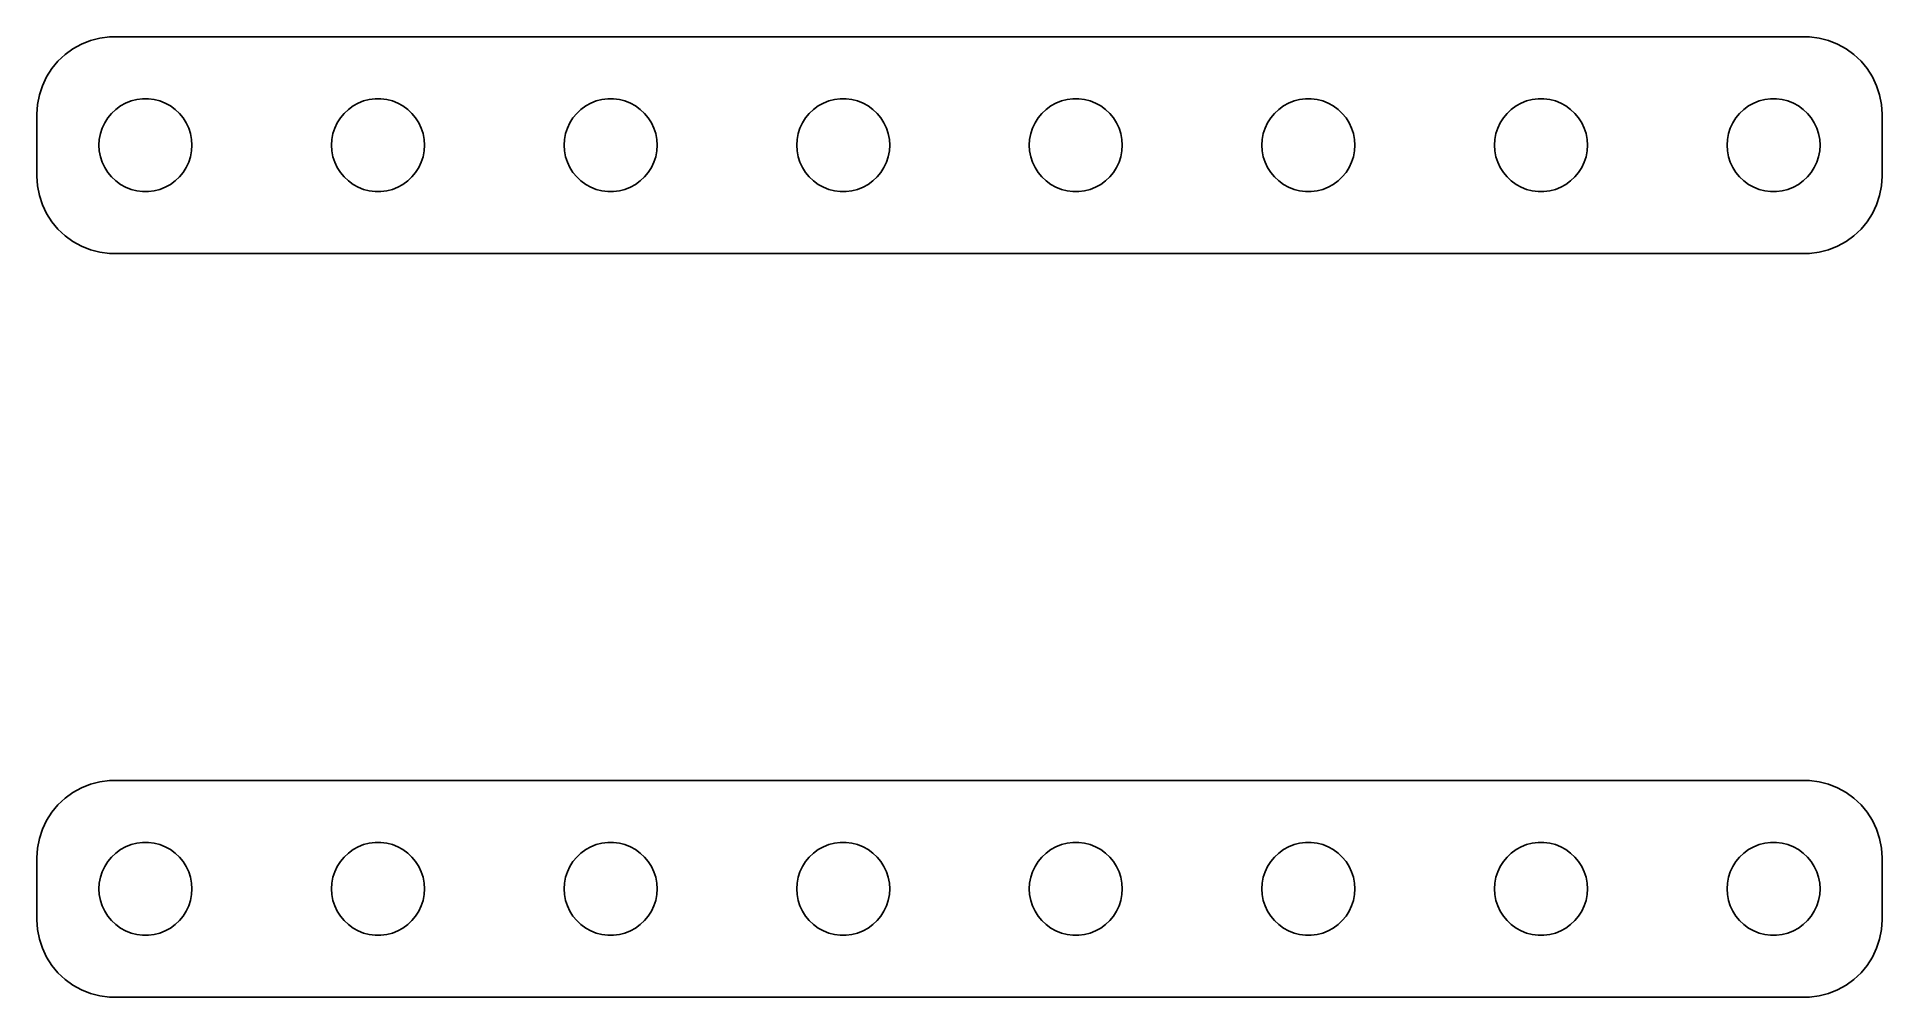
# Model space of a CAD drawing. Header units: metres. Extents: x -29.8 to 29.8, y 20.5 to 51.5.
import ezdxf

# ---------------------------------------------------------------- set-up
doc = ezdxf.new("R2010")
doc.units = ezdxf.units.M

msp = doc.modelspace()

# ---------------------------------------------------------------- linework, layer by layer
for p, q in [((-28.3144, 51.2621), (-28.5896, 51.1108)), ((-28.0225, 51.3776), (-28.3144, 51.2621)), ((-27.7184, 51.4557), (-28.0225, 51.3776)), ((-27.407, 51.4951), (-27.7184, 51.4557)), ((27.407, 51.4951), (-27.407, 51.4951)), ((27.7184, 51.4557), (27.407, 51.4951)), ((28.0225, 51.3776), (27.7184, 51.4557)), ((28.3144, 51.2621), (28.0225, 51.3776)), ((28.5896, 51.1108), (28.3144, 51.2621)), ((-29.0724, 50.7114), (-29.2725, 50.4695)), ((-28.8436, 50.9263), (-29.0724, 50.7114)), ((-28.5896, 51.1108), (-28.8436, 50.9263)), ((28.8436, 50.9263), (28.5896, 51.1108)), ((29.0724, 50.7114), (28.8436, 50.9263)), ((29.2725, 50.4695), (29.0724, 50.7114)), ((-29.4408, 50.2044), (-29.5744, 49.9203)), ((-29.2725, 50.4695), (-29.4408, 50.2044)), ((29.4408, 50.2044), (29.2725, 50.4695)), ((29.5744, 49.9203), (29.4408, 50.2044)), ((-29.6714, 49.6217), (-29.7303, 49.3133)), ((-29.5744, 49.9203), (-29.6714, 49.6217)), ((-26.8887, 49.3572), (-26.7135, 49.4266)), ((-26.7135, 49.4266), (-26.5311, 49.4734)), ((-26.5311, 49.4734), (-26.3442, 49.497)), ((-26.3442, 49.497), (-26.1558, 49.497)), ((-26.1558, 49.497), (-25.9689, 49.4734)), ((-25.9689, 49.4734), (-25.7865, 49.4266)), ((-25.7865, 49.4266), (-25.6113, 49.3572)), ((-19.3887, 49.3572), (-19.2135, 49.4266)), ((-19.2135, 49.4266), (-19.0311, 49.4734)), ((-19.0311, 49.4734), (-18.8442, 49.497)), ((-18.8442, 49.497), (-18.6558, 49.497)), ((-18.6558, 49.497), (-18.4689, 49.4734)), ((-18.4689, 49.4734), (-18.2865, 49.4266)), ((-18.2865, 49.4266), (-18.1113, 49.3572)), ((-11.8887, 49.3572), (-11.7135, 49.4266)), ((-11.7135, 49.4266), (-11.5311, 49.4734)), ((-11.5311, 49.4734), (-11.3442, 49.497)), ((-11.3442, 49.497), (-11.1558, 49.497)), ((-11.1558, 49.497), (-10.9689, 49.4734)), ((-10.9689, 49.4734), (-10.7865, 49.4266)), ((-10.7865, 49.4266), (-10.6113, 49.3572)), ((-4.38866, 49.3572), (-4.21352, 49.4266)), ((-4.21352, 49.4266), (-4.03107, 49.4734)), ((-4.03107, 49.4734), (-3.84418, 49.497)), ((-3.84418, 49.497), (-3.65581, 49.497)), ((-3.65581, 49.497), (-3.46892, 49.4734)), ((-3.46892, 49.4734), (-3.28647, 49.4266)), ((-3.28647, 49.4266), (-3.11133, 49.3572)), ((3.11133, 49.3572), (3.28647, 49.4266)), ((3.28647, 49.4266), (3.46892, 49.4734)), ((3.46892, 49.4734), (3.65581, 49.497)), ((3.65581, 49.497), (3.84418, 49.497)), ((3.84418, 49.497), (4.03107, 49.4734)), ((4.03107, 49.4734), (4.21352, 49.4266)), ((4.21352, 49.4266), (4.38866, 49.3572)), ((10.6113, 49.3572), (10.7865, 49.4266)), ((10.7865, 49.4266), (10.9689, 49.4734)), ((10.9689, 49.4734), (11.1558, 49.497)), ((11.1558, 49.497), (11.3442, 49.497)), ((11.3442, 49.497), (11.5311, 49.4734)), ((11.5311, 49.4734), (11.7135, 49.4266)), ((11.7135, 49.4266), (11.8887, 49.3572)), ((18.1113, 49.3572), (18.2865, 49.4266)), ((18.2865, 49.4266), (18.4689, 49.4734)), ((18.4689, 49.4734), (18.6558, 49.497)), ((18.6558, 49.497), (18.8442, 49.497)), ((18.8442, 49.497), (19.0311, 49.4734)), ((19.0311, 49.4734), (19.2135, 49.4266)), ((19.2135, 49.4266), (19.3887, 49.3572)), ((25.6113, 49.3572), (25.7865, 49.4266)), ((25.7865, 49.4266), (25.9689, 49.4734)), ((25.9689, 49.4734), (26.1558, 49.497)), ((26.1558, 49.497), (26.3442, 49.497)), ((26.3442, 49.497), (26.5311, 49.4734)), ((26.5311, 49.4734), (26.7135, 49.4266)), ((26.7135, 49.4266), (26.8887, 49.3572)), ((29.6714, 49.6217), (29.5744, 49.9203)), ((29.7303, 49.3133), (29.6714, 49.6217)), ((-29.7303, 49.3133), (-29.75, 49)), ((-29.75, 49), (-29.75, 47)), ((-27.5645, 48.7226), (-27.4635, 48.8817)), ((-27.4635, 48.8817), (-27.3434, 49.0268)), ((-27.3434, 49.0268), (-27.2061, 49.1558)), ((-27.2061, 49.1558), (-27.0537, 49.2665)), ((-27.0537, 49.2665), (-26.8887, 49.3572)), ((-25.6113, 49.3572), (-25.4463, 49.2665)), ((-25.4463, 49.2665), (-25.2939, 49.1558)), ((-25.2939, 49.1558), (-25.1565, 49.0268)), ((-25.1565, 49.0268), (-25.0365, 48.8817)), ((-25.0365, 48.8817), (-24.9355, 48.7226)), ((-20.0645, 48.7226), (-19.9635, 48.8817)), ((-19.9635, 48.8817), (-19.8434, 49.0268)), ((-19.8434, 49.0268), (-19.7061, 49.1558)), ((-19.7061, 49.1558), (-19.5537, 49.2665)), ((-19.5537, 49.2665), (-19.3887, 49.3572)), ((-18.1113, 49.3572), (-17.9463, 49.2665)), ((-17.9463, 49.2665), (-17.7939, 49.1558)), ((-17.7939, 49.1558), (-17.6565, 49.0268)), ((-17.6565, 49.0268), (-17.5365, 48.8817)), ((-17.5365, 48.8817), (-17.4355, 48.7226)), ((-12.5645, 48.7226), (-12.4635, 48.8817)), ((-12.4635, 48.8817), (-12.3434, 49.0268)), ((-12.3434, 49.0268), (-12.2061, 49.1558)), ((-12.2061, 49.1558), (-12.0537, 49.2665)), ((-12.0537, 49.2665), (-11.8887, 49.3572)), ((-10.6113, 49.3572), (-10.4463, 49.2665)), ((-10.4463, 49.2665), (-10.2939, 49.1558)), ((-10.2939, 49.1558), (-10.1565, 49.0268)), ((-10.1565, 49.0268), (-10.0365, 48.8817)), ((-10.0365, 48.8817), (-9.93553, 48.7226)), ((-5.06445, 48.7226), (-4.96352, 48.8817)), ((-4.96352, 48.8817), (-4.84344, 49.0268)), ((-4.84344, 49.0268), (-4.70613, 49.1558)), ((-4.70613, 49.1558), (-4.55373, 49.2665)), ((-4.55373, 49.2665), (-4.38866, 49.3572)), ((-3.11133, 49.3572), (-2.94626, 49.2665)), ((-2.94626, 49.2665), (-2.79385, 49.1558)), ((-2.79385, 49.1558), (-2.65654, 49.0268)), ((-2.65654, 49.0268), (-2.53647, 48.8817)), ((-2.53647, 48.8817), (-2.43553, 48.7226)), ((2.43553, 48.7226), (2.53647, 48.8817)), ((2.53647, 48.8817), (2.65654, 49.0268)), ((2.65654, 49.0268), (2.79385, 49.1558)), ((2.79385, 49.1558), (2.94626, 49.2665)), ((2.94626, 49.2665), (3.11133, 49.3572)), ((4.38866, 49.3572), (4.55373, 49.2665)), ((4.55373, 49.2665), (4.70613, 49.1558)), ((4.70613, 49.1558), (4.84344, 49.0268)), ((4.84344, 49.0268), (4.96352, 48.8817)), ((4.96352, 48.8817), (5.06445, 48.7226)), ((9.93553, 48.7226), (10.0365, 48.8817)), ((10.0365, 48.8817), (10.1565, 49.0268)), ((10.1565, 49.0268), (10.2939, 49.1558)), ((10.2939, 49.1558), (10.4463, 49.2665)), ((10.4463, 49.2665), (10.6113, 49.3572)), ((11.8887, 49.3572), (12.0537, 49.2665)), ((12.0537, 49.2665), (12.2061, 49.1558)), ((12.2061, 49.1558), (12.3434, 49.0268)), ((12.3434, 49.0268), (12.4635, 48.8817)), ((12.4635, 48.8817), (12.5645, 48.7226)), ((17.4355, 48.7226), (17.5365, 48.8817)), ((17.5365, 48.8817), (17.6565, 49.0268)), ((17.6565, 49.0268), (17.7939, 49.1558)), ((17.7939, 49.1558), (17.9463, 49.2665)), ((17.9463, 49.2665), (18.1113, 49.3572)), ((19.3887, 49.3572), (19.5537, 49.2665)), ((19.5537, 49.2665), (19.7061, 49.1558)), ((19.7061, 49.1558), (19.8434, 49.0268)), ((19.8434, 49.0268), (19.9635, 48.8817)), ((19.9635, 48.8817), (20.0645, 48.7226)), ((24.9355, 48.7226), (25.0365, 48.8817)), ((25.0365, 48.8817), (25.1565, 49.0268)), ((25.1565, 49.0268), (25.2939, 49.1558)), ((25.2939, 49.1558), (25.4463, 49.2665)), ((25.4463, 49.2665), (25.6113, 49.3572)), ((26.8887, 49.3572), (27.0537, 49.2665)), ((27.0537, 49.2665), (27.2061, 49.1558)), ((27.2061, 49.1558), (27.3434, 49.0268)), ((27.3434, 49.0268), (27.4635, 48.8817)), ((27.4635, 48.8817), (27.5645, 48.7226)), ((29.75, 49), (29.7303, 49.3133)), ((29.75, 47), (29.75, 49)), ((-27.7382, 48.188), (-27.7029, 48.373)), ((-27.7029, 48.373), (-27.6447, 48.5522)), ((-27.6447, 48.5522), (-27.5645, 48.7226)), ((-24.9355, 48.7226), (-24.8553, 48.5522)), ((-24.8553, 48.5522), (-24.7971, 48.373)), ((-24.7971, 48.373), (-24.7618, 48.188)), ((-20.2382, 48.188), (-20.2029, 48.373)), ((-20.2029, 48.373), (-20.1447, 48.5522)), ((-20.1447, 48.5522), (-20.0645, 48.7226)), ((-17.4355, 48.7226), (-17.3553, 48.5522)), ((-17.3553, 48.5522), (-17.2971, 48.373)), ((-17.2971, 48.373), (-17.2618, 48.188)), ((-12.7382, 48.188), (-12.7029, 48.373)), ((-12.7029, 48.373), (-12.6447, 48.5522)), ((-12.6447, 48.5522), (-12.5645, 48.7226)), ((-9.93553, 48.7226), (-9.85533, 48.5522)), ((-9.85533, 48.5522), (-9.79712, 48.373)), ((-9.79712, 48.373), (-9.76183, 48.188)), ((-5.23816, 48.188), (-5.20287, 48.373)), ((-5.20287, 48.373), (-5.14465, 48.5522)), ((-5.14465, 48.5522), (-5.06445, 48.7226)), ((-2.43553, 48.7226), (-2.35533, 48.5522)), ((-2.35533, 48.5522), (-2.29712, 48.373)), ((-2.29712, 48.373), (-2.26183, 48.188)), ((2.26183, 48.188), (2.29712, 48.373)), ((2.29712, 48.373), (2.35533, 48.5522)), ((2.35533, 48.5522), (2.43553, 48.7226)), ((5.06445, 48.7226), (5.14465, 48.5522)), ((5.14465, 48.5522), (5.20287, 48.373)), ((5.20287, 48.373), (5.23816, 48.188)), ((9.76183, 48.188), (9.79712, 48.373)), ((9.79712, 48.373), (9.85533, 48.5522)), ((9.85533, 48.5522), (9.93553, 48.7226)), ((12.5645, 48.7226), (12.6447, 48.5522)), ((12.6447, 48.5522), (12.7029, 48.373)), ((12.7029, 48.373), (12.7382, 48.188)), ((17.2618, 48.188), (17.2971, 48.373)), ((17.2971, 48.373), (17.3553, 48.5522)), ((17.3553, 48.5522), (17.4355, 48.7226)), ((20.0645, 48.7226), (20.1447, 48.5522)), ((20.1447, 48.5522), (20.2029, 48.373)), ((20.2029, 48.373), (20.2382, 48.188)), ((24.7618, 48.188), (24.7971, 48.373)), ((24.7971, 48.373), (24.8553, 48.5522)), ((24.8553, 48.5522), (24.9355, 48.7226)), ((27.5645, 48.7226), (27.6447, 48.5522)), ((27.6447, 48.5522), (27.7029, 48.373)), ((27.7029, 48.373), (27.7382, 48.188)), ((-27.75, 48), (-27.7382, 48.188)), ((-27.7382, 47.812), (-27.75, 48)), ((-27.7029, 47.627), (-27.7382, 47.812)), ((-27.6447, 47.4478), (-27.7029, 47.627)), ((-24.7971, 47.627), (-24.8553, 47.4478)), ((-24.7618, 47.812), (-24.7971, 47.627)), ((-24.7618, 48.188), (-24.75, 48)), ((-24.75, 48), (-24.7618, 47.812)), ((-20.25, 48), (-20.2382, 48.188)), ((-20.2382, 47.812), (-20.25, 48)), ((-20.2029, 47.627), (-20.2382, 47.812)), ((-20.1447, 47.4478), (-20.2029, 47.627)), ((-17.2971, 47.627), (-17.3553, 47.4478)), ((-17.2618, 47.812), (-17.2971, 47.627)), ((-17.2618, 48.188), (-17.25, 48)), ((-17.25, 48), (-17.2618, 47.812)), ((-12.75, 48), (-12.7382, 48.188)), ((-12.7382, 47.812), (-12.75, 48)), ((-12.7029, 47.627), (-12.7382, 47.812)), ((-12.6447, 47.4478), (-12.7029, 47.627)), ((-9.79712, 47.627), (-9.85533, 47.4478)), ((-9.76183, 47.812), (-9.79712, 47.627)), ((-9.76183, 48.188), (-9.75, 48)), ((-9.75, 48), (-9.76183, 47.812)), ((-5.25, 48), (-5.23816, 48.188)), ((-5.23816, 47.812), (-5.25, 48)), ((-5.20287, 47.627), (-5.23816, 47.812)), ((-5.14465, 47.4478), (-5.20287, 47.627)), ((-2.29712, 47.627), (-2.35533, 47.4478)), ((-2.26183, 47.812), (-2.29712, 47.627)), ((-2.26183, 48.188), (-2.25, 48)), ((-2.25, 48), (-2.26183, 47.812)), ((2.25, 48), (2.26183, 48.188)), ((2.26183, 47.812), (2.25, 48)), ((2.29712, 47.627), (2.26183, 47.812)), ((2.35533, 47.4478), (2.29712, 47.627)), ((5.20287, 47.627), (5.14465, 47.4478)), ((5.23816, 47.812), (5.20287, 47.627)), ((5.23816, 48.188), (5.25, 48)), ((5.25, 48), (5.23816, 47.812)), ((9.75, 48), (9.76183, 48.188)), ((9.76183, 47.812), (9.75, 48)), ((9.79712, 47.627), (9.76183, 47.812)), ((9.85533, 47.4478), (9.79712, 47.627)), ((12.7029, 47.627), (12.6447, 47.4478)), ((12.7382, 47.812), (12.7029, 47.627)), ((12.7382, 48.188), (12.75, 48)), ((12.75, 48), (12.7382, 47.812)), ((17.25, 48), (17.2618, 48.188)), ((17.2618, 47.812), (17.25, 48)), ((17.2971, 47.627), (17.2618, 47.812)), ((17.3553, 47.4478), (17.2971, 47.627)), ((20.2029, 47.627), (20.1447, 47.4478)), ((20.2382, 47.812), (20.2029, 47.627)), ((20.2382, 48.188), (20.25, 48)), ((20.25, 48), (20.2382, 47.812)), ((24.75, 48), (24.7618, 48.188)), ((24.7618, 47.812), (24.75, 48)), ((24.7971, 47.627), (24.7618, 47.812)), ((24.8553, 47.4478), (24.7971, 47.627)), ((27.7029, 47.627), (27.6447, 47.4478)), ((27.7382, 47.812), (27.7029, 47.627)), ((27.7382, 48.188), (27.75, 48)), ((27.75, 48), (27.7382, 47.812)), ((-27.5645, 47.2774), (-27.6447, 47.4478)), ((-27.4635, 47.1183), (-27.5645, 47.2774)), ((-27.3434, 46.9732), (-27.4635, 47.1183)), ((-25.0365, 47.1183), (-25.1565, 46.9732)), ((-24.9355, 47.2774), (-25.0365, 47.1183)), ((-24.8553, 47.4478), (-24.9355, 47.2774)), ((-20.0645, 47.2774), (-20.1447, 47.4478)), ((-19.9635, 47.1183), (-20.0645, 47.2774)), ((-19.8434, 46.9732), (-19.9635, 47.1183)), ((-17.5365, 47.1183), (-17.6565, 46.9732)), ((-17.4355, 47.2774), (-17.5365, 47.1183)), ((-17.3553, 47.4478), (-17.4355, 47.2774)), ((-12.5645, 47.2774), (-12.6447, 47.4478)), ((-12.4635, 47.1183), (-12.5645, 47.2774)), ((-12.3434, 46.9732), (-12.4635, 47.1183)), ((-10.0365, 47.1183), (-10.1565, 46.9732)), ((-9.93553, 47.2774), (-10.0365, 47.1183)), ((-9.85533, 47.4478), (-9.93553, 47.2774)), ((-5.06445, 47.2774), (-5.14465, 47.4478)), ((-4.96352, 47.1183), (-5.06445, 47.2774)), ((-4.84344, 46.9732), (-4.96352, 47.1183)), ((-2.53647, 47.1183), (-2.65654, 46.9732)), ((-2.43553, 47.2774), (-2.53647, 47.1183)), ((-2.35533, 47.4478), (-2.43553, 47.2774)), ((2.43553, 47.2774), (2.35533, 47.4478)), ((2.53647, 47.1183), (2.43553, 47.2774)), ((2.65654, 46.9732), (2.53647, 47.1183)), ((4.96352, 47.1183), (4.84344, 46.9732)), ((5.06445, 47.2774), (4.96352, 47.1183)), ((5.14465, 47.4478), (5.06445, 47.2774)), ((9.93553, 47.2774), (9.85533, 47.4478)), ((10.0365, 47.1183), (9.93553, 47.2774)), ((10.1565, 46.9732), (10.0365, 47.1183)), ((12.4635, 47.1183), (12.3434, 46.9732)), ((12.5645, 47.2774), (12.4635, 47.1183)), ((12.6447, 47.4478), (12.5645, 47.2774)), ((17.4355, 47.2774), (17.3553, 47.4478)), ((17.5365, 47.1183), (17.4355, 47.2774)), ((17.6565, 46.9732), (17.5365, 47.1183)), ((19.9635, 47.1183), (19.8434, 46.9732)), ((20.0645, 47.2774), (19.9635, 47.1183)), ((20.1447, 47.4478), (20.0645, 47.2774)), ((24.9355, 47.2774), (24.8553, 47.4478)), ((25.0365, 47.1183), (24.9355, 47.2774)), ((25.1565, 46.9732), (25.0365, 47.1183)), ((27.4635, 47.1183), (27.3434, 46.9732)), ((27.5645, 47.2774), (27.4635, 47.1183)), ((27.6447, 47.4478), (27.5645, 47.2774)), ((-29.75, 47), (-29.7303, 46.6867)), ((-29.7303, 46.6867), (-29.6714, 46.3783)), ((-27.2061, 46.8442), (-27.3434, 46.9732)), ((-27.0537, 46.7335), (-27.2061, 46.8442)), ((-26.8887, 46.6428), (-27.0537, 46.7335)), ((-26.7135, 46.5734), (-26.8887, 46.6428)), ((-26.5311, 46.5266), (-26.7135, 46.5734)), ((-26.3442, 46.503), (-26.5311, 46.5266)), ((-26.1558, 46.503), (-26.3442, 46.503)), ((-25.9689, 46.5266), (-26.1558, 46.503)), ((-25.7865, 46.5734), (-25.9689, 46.5266)), ((-25.6113, 46.6428), (-25.7865, 46.5734)), ((-25.4463, 46.7335), (-25.6113, 46.6428)), ((-25.2939, 46.8442), (-25.4463, 46.7335)), ((-25.1565, 46.9732), (-25.2939, 46.8442)), ((-19.7061, 46.8442), (-19.8434, 46.9732)), ((-19.5537, 46.7335), (-19.7061, 46.8442)), ((-19.3887, 46.6428), (-19.5537, 46.7335)), ((-19.2135, 46.5734), (-19.3887, 46.6428)), ((-19.0311, 46.5266), (-19.2135, 46.5734)), ((-18.8442, 46.503), (-19.0311, 46.5266)), ((-18.6558, 46.503), (-18.8442, 46.503)), ((-18.4689, 46.5266), (-18.6558, 46.503)), ((-18.2865, 46.5734), (-18.4689, 46.5266)), ((-18.1113, 46.6428), (-18.2865, 46.5734)), ((-17.9463, 46.7335), (-18.1113, 46.6428)), ((-17.7939, 46.8442), (-17.9463, 46.7335)), ((-17.6565, 46.9732), (-17.7939, 46.8442)), ((-12.2061, 46.8442), (-12.3434, 46.9732)), ((-12.0537, 46.7335), (-12.2061, 46.8442)), ((-11.8887, 46.6428), (-12.0537, 46.7335)), ((-11.7135, 46.5734), (-11.8887, 46.6428)), ((-11.5311, 46.5266), (-11.7135, 46.5734)), ((-11.3442, 46.503), (-11.5311, 46.5266)), ((-11.1558, 46.503), (-11.3442, 46.503)), ((-10.9689, 46.5266), (-11.1558, 46.503)), ((-10.7865, 46.5734), (-10.9689, 46.5266)), ((-10.6113, 46.6428), (-10.7865, 46.5734)), ((-10.4463, 46.7335), (-10.6113, 46.6428)), ((-10.2939, 46.8442), (-10.4463, 46.7335)), ((-10.1565, 46.9732), (-10.2939, 46.8442)), ((-4.70613, 46.8442), (-4.84344, 46.9732)), ((-4.55373, 46.7335), (-4.70613, 46.8442)), ((-4.38866, 46.6428), (-4.55373, 46.7335)), ((-4.21352, 46.5734), (-4.38866, 46.6428)), ((-4.03107, 46.5266), (-4.21352, 46.5734)), ((-3.84418, 46.503), (-4.03107, 46.5266)), ((-3.65581, 46.503), (-3.84418, 46.503)), ((-3.46892, 46.5266), (-3.65581, 46.503)), ((-3.28647, 46.5734), (-3.46892, 46.5266)), ((-3.11133, 46.6428), (-3.28647, 46.5734)), ((-2.94626, 46.7335), (-3.11133, 46.6428)), ((-2.79385, 46.8442), (-2.94626, 46.7335)), ((-2.65654, 46.9732), (-2.79385, 46.8442)), ((2.79385, 46.8442), (2.65654, 46.9732)), ((2.94626, 46.7335), (2.79385, 46.8442)), ((3.11133, 46.6428), (2.94626, 46.7335)), ((3.28647, 46.5734), (3.11133, 46.6428)), ((3.46892, 46.5266), (3.28647, 46.5734)), ((3.65581, 46.503), (3.46892, 46.5266)), ((3.84418, 46.503), (3.65581, 46.503)), ((4.03107, 46.5266), (3.84418, 46.503)), ((4.21352, 46.5734), (4.03107, 46.5266)), ((4.38866, 46.6428), (4.21352, 46.5734)), ((4.55373, 46.7335), (4.38866, 46.6428)), ((4.70613, 46.8442), (4.55373, 46.7335)), ((4.84344, 46.9732), (4.70613, 46.8442)), ((10.2939, 46.8442), (10.1565, 46.9732)), ((10.4463, 46.7335), (10.2939, 46.8442)), ((10.6113, 46.6428), (10.4463, 46.7335)), ((10.7865, 46.5734), (10.6113, 46.6428)), ((10.9689, 46.5266), (10.7865, 46.5734)), ((11.1558, 46.503), (10.9689, 46.5266)), ((11.3442, 46.503), (11.1558, 46.503)), ((11.5311, 46.5266), (11.3442, 46.503)), ((11.7135, 46.5734), (11.5311, 46.5266)), ((11.8887, 46.6428), (11.7135, 46.5734)), ((12.0537, 46.7335), (11.8887, 46.6428)), ((12.2061, 46.8442), (12.0537, 46.7335)), ((12.3434, 46.9732), (12.2061, 46.8442)), ((17.7939, 46.8442), (17.6565, 46.9732)), ((17.9463, 46.7335), (17.7939, 46.8442)), ((18.1113, 46.6428), (17.9463, 46.7335)), ((18.2865, 46.5734), (18.1113, 46.6428)), ((18.4689, 46.5266), (18.2865, 46.5734)), ((18.6558, 46.503), (18.4689, 46.5266)), ((18.8442, 46.503), (18.6558, 46.503)), ((19.0311, 46.5266), (18.8442, 46.503)), ((19.2135, 46.5734), (19.0311, 46.5266)), ((19.3887, 46.6428), (19.2135, 46.5734)), ((19.5537, 46.7335), (19.3887, 46.6428)), ((19.7061, 46.8442), (19.5537, 46.7335)), ((19.8434, 46.9732), (19.7061, 46.8442)), ((25.2939, 46.8442), (25.1565, 46.9732)), ((25.4463, 46.7335), (25.2939, 46.8442)), ((25.6113, 46.6428), (25.4463, 46.7335)), ((25.7865, 46.5734), (25.6113, 46.6428)), ((25.9689, 46.5266), (25.7865, 46.5734)), ((26.1558, 46.503), (25.9689, 46.5266)), ((26.3442, 46.503), (26.1558, 46.503)), ((26.5311, 46.5266), (26.3442, 46.503)), ((26.7135, 46.5734), (26.5311, 46.5266)), ((26.8887, 46.6428), (26.7135, 46.5734)), ((27.0537, 46.7335), (26.8887, 46.6428)), ((27.2061, 46.8442), (27.0537, 46.7335)), ((27.3434, 46.9732), (27.2061, 46.8442)), ((29.6714, 46.3783), (29.7303, 46.6867)), ((29.7303, 46.6867), (29.75, 47)), ((-29.6714, 46.3783), (-29.5744, 46.0797)), ((-29.5744, 46.0797), (-29.4408, 45.7956)), ((29.4408, 45.7956), (29.5744, 46.0797)), ((29.5744, 46.0797), (29.6714, 46.3783)), ((-29.4408, 45.7956), (-29.2725, 45.5305)), ((-29.2725, 45.5305), (-29.0724, 45.2886)), ((-29.0724, 45.2886), (-28.8436, 45.0737)), ((28.8436, 45.0737), (29.0724, 45.2886)), ((29.0724, 45.2886), (29.2725, 45.5305)), ((29.2725, 45.5305), (29.4408, 45.7956)), ((-28.8436, 45.0737), (-28.5896, 44.8892)), ((-28.5896, 44.8892), (-28.3144, 44.7379)), ((-28.3144, 44.7379), (-28.0225, 44.6224)), ((28.0225, 44.6224), (28.3144, 44.7379)), ((28.3144, 44.7379), (28.5896, 44.8892)), ((28.5896, 44.8892), (28.8436, 45.0737)), ((-28.0225, 44.6224), (-27.7184, 44.5443)), ((-27.7184, 44.5443), (-27.407, 44.5049)), ((-27.407, 44.5049), (27.407, 44.5049)), ((27.407, 44.5049), (27.7184, 44.5443)), ((27.7184, 44.5443), (28.0225, 44.6224)), ((-28.0225, 27.3776), (-28.3144, 27.2621)), ((-27.7184, 27.4557), (-28.0225, 27.3776)), ((-27.407, 27.4951), (-27.7184, 27.4557)), ((27.407, 27.4951), (-27.407, 27.4951)), ((27.7184, 27.4557), (27.407, 27.4951)), ((28.0225, 27.3776), (27.7184, 27.4557)), ((28.3144, 27.2621), (28.0225, 27.3776)), ((-28.8436, 26.9263), (-29.0724, 26.7114)), ((-28.5896, 27.1108), (-28.8436, 26.9263)), ((-28.3144, 27.2621), (-28.5896, 27.1108)), ((28.5896, 27.1108), (28.3144, 27.2621)), ((28.8436, 26.9263), (28.5896, 27.1108)), ((29.0724, 26.7114), (28.8436, 26.9263)), ((-29.4408, 26.2044), (-29.5744, 25.9203)), ((-29.2725, 26.4695), (-29.4408, 26.2044)), ((-29.0724, 26.7114), (-29.2725, 26.4695)), ((29.2725, 26.4695), (29.0724, 26.7114)), ((29.4408, 26.2044), (29.2725, 26.4695)), ((29.5744, 25.9203), (29.4408, 26.2044)), ((-29.6714, 25.6217), (-29.7303, 25.3133)), ((-29.5744, 25.9203), (-29.6714, 25.6217)), ((29.6714, 25.6217), (29.5744, 25.9203)), ((29.7303, 25.3133), (29.6714, 25.6217)), ((-29.7303, 25.3133), (-29.75, 25)), ((-29.75, 25), (-29.75, 23)), ((-27.4635, 24.8817), (-27.3434, 25.0268)), ((-27.3434, 25.0268), (-27.2061, 25.1558)), ((-27.2061, 25.1558), (-27.0537, 25.2665)), ((-27.0537, 25.2665), (-26.8887, 25.3572)), ((-26.8887, 25.3572), (-26.7135, 25.4266)), ((-26.7135, 25.4266), (-26.5311, 25.4734)), ((-26.5311, 25.4734), (-26.3442, 25.497)), ((-26.3442, 25.497), (-26.1558, 25.497)), ((-26.1558, 25.497), (-25.9689, 25.4734)), ((-25.9689, 25.4734), (-25.7865, 25.4266)), ((-25.7865, 25.4266), (-25.6113, 25.3572)), ((-25.6113, 25.3572), (-25.4463, 25.2665)), ((-25.4463, 25.2665), (-25.2939, 25.1558)), ((-25.2939, 25.1558), (-25.1565, 25.0268)), ((-25.1565, 25.0268), (-25.0365, 24.8817)), ((-19.9635, 24.8817), (-19.8434, 25.0268)), ((-19.8434, 25.0268), (-19.7061, 25.1558)), ((-19.7061, 25.1558), (-19.5537, 25.2665)), ((-19.5537, 25.2665), (-19.3887, 25.3572)), ((-19.3887, 25.3572), (-19.2135, 25.4266)), ((-19.2135, 25.4266), (-19.0311, 25.4734)), ((-19.0311, 25.4734), (-18.8442, 25.497)), ((-18.8442, 25.497), (-18.6558, 25.497)), ((-18.6558, 25.497), (-18.4689, 25.4734)), ((-18.4689, 25.4734), (-18.2865, 25.4266)), ((-18.2865, 25.4266), (-18.1113, 25.3572)), ((-18.1113, 25.3572), (-17.9463, 25.2665)), ((-17.9463, 25.2665), (-17.7939, 25.1558)), ((-17.7939, 25.1558), (-17.6565, 25.0268)), ((-17.6565, 25.0268), (-17.5365, 24.8817)), ((-12.4635, 24.8817), (-12.3434, 25.0268)), ((-12.3434, 25.0268), (-12.2061, 25.1558)), ((-12.2061, 25.1558), (-12.0537, 25.2665)), ((-12.0537, 25.2665), (-11.8887, 25.3572)), ((-11.8887, 25.3572), (-11.7135, 25.4266)), ((-11.7135, 25.4266), (-11.5311, 25.4734)), ((-11.5311, 25.4734), (-11.3442, 25.497)), ((-11.3442, 25.497), (-11.1558, 25.497)), ((-11.1558, 25.497), (-10.9689, 25.4734)), ((-10.9689, 25.4734), (-10.7865, 25.4266)), ((-10.7865, 25.4266), (-10.6113, 25.3572)), ((-10.6113, 25.3572), (-10.4463, 25.2665)), ((-10.4463, 25.2665), (-10.2939, 25.1558)), ((-10.2939, 25.1558), (-10.1565, 25.0268)), ((-10.1565, 25.0268), (-10.0365, 24.8817)), ((-4.96352, 24.8817), (-4.84344, 25.0268)), ((-4.84344, 25.0268), (-4.70613, 25.1558)), ((-4.70613, 25.1558), (-4.55373, 25.2665)), ((-4.55373, 25.2665), (-4.38866, 25.3572)), ((-4.38866, 25.3572), (-4.21352, 25.4266)), ((-4.21352, 25.4266), (-4.03107, 25.4734)), ((-4.03107, 25.4734), (-3.84418, 25.497)), ((-3.84418, 25.497), (-3.65581, 25.497)), ((-3.65581, 25.497), (-3.46892, 25.4734)), ((-3.46892, 25.4734), (-3.28647, 25.4266)), ((-3.28647, 25.4266), (-3.11133, 25.3572)), ((-3.11133, 25.3572), (-2.94626, 25.2665)), ((-2.94626, 25.2665), (-2.79385, 25.1558)), ((-2.79385, 25.1558), (-2.65654, 25.0268)), ((-2.65654, 25.0268), (-2.53647, 24.8817)), ((2.53647, 24.8817), (2.65654, 25.0268)), ((2.65654, 25.0268), (2.79385, 25.1558)), ((2.79385, 25.1558), (2.94626, 25.2665)), ((2.94626, 25.2665), (3.11133, 25.3572)), ((3.11133, 25.3572), (3.28647, 25.4266)), ((3.28647, 25.4266), (3.46892, 25.4734)), ((3.46892, 25.4734), (3.65581, 25.497)), ((3.65581, 25.497), (3.84418, 25.497)), ((3.84418, 25.497), (4.03107, 25.4734)), ((4.03107, 25.4734), (4.21352, 25.4266)), ((4.21352, 25.4266), (4.38866, 25.3572)), ((4.38866, 25.3572), (4.55373, 25.2665)), ((4.55373, 25.2665), (4.70613, 25.1558)), ((4.70613, 25.1558), (4.84344, 25.0268)), ((4.84344, 25.0268), (4.96352, 24.8817)), ((10.0365, 24.8817), (10.1565, 25.0268)), ((10.1565, 25.0268), (10.2939, 25.1558)), ((10.2939, 25.1558), (10.4463, 25.2665)), ((10.4463, 25.2665), (10.6113, 25.3572)), ((10.6113, 25.3572), (10.7865, 25.4266)), ((10.7865, 25.4266), (10.9689, 25.4734)), ((10.9689, 25.4734), (11.1558, 25.497)), ((11.1558, 25.497), (11.3442, 25.497)), ((11.3442, 25.497), (11.5311, 25.4734)), ((11.5311, 25.4734), (11.7135, 25.4266)), ((11.7135, 25.4266), (11.8887, 25.3572)), ((11.8887, 25.3572), (12.0537, 25.2665)), ((12.0537, 25.2665), (12.2061, 25.1558)), ((12.2061, 25.1558), (12.3434, 25.0268)), ((12.3434, 25.0268), (12.4635, 24.8817)), ((17.5365, 24.8817), (17.6565, 25.0268)), ((17.6565, 25.0268), (17.7939, 25.1558)), ((17.7939, 25.1558), (17.9463, 25.2665)), ((17.9463, 25.2665), (18.1113, 25.3572)), ((18.1113, 25.3572), (18.2865, 25.4266)), ((18.2865, 25.4266), (18.4689, 25.4734)), ((18.4689, 25.4734), (18.6558, 25.497)), ((18.6558, 25.497), (18.8442, 25.497)), ((18.8442, 25.497), (19.0311, 25.4734)), ((19.0311, 25.4734), (19.2135, 25.4266)), ((19.2135, 25.4266), (19.3887, 25.3572)), ((19.3887, 25.3572), (19.5537, 25.2665)), ((19.5537, 25.2665), (19.7061, 25.1558)), ((19.7061, 25.1558), (19.8434, 25.0268)), ((19.8434, 25.0268), (19.9635, 24.8817)), ((25.0365, 24.8817), (25.1565, 25.0268)), ((25.1565, 25.0268), (25.2939, 25.1558)), ((25.2939, 25.1558), (25.4463, 25.2665)), ((25.4463, 25.2665), (25.6113, 25.3572)), ((25.6113, 25.3572), (25.7865, 25.4266)), ((25.7865, 25.4266), (25.9689, 25.4734)), ((25.9689, 25.4734), (26.1558, 25.497)), ((26.1558, 25.497), (26.3442, 25.497)), ((26.3442, 25.497), (26.5311, 25.4734)), ((26.5311, 25.4734), (26.7135, 25.4266)), ((26.7135, 25.4266), (26.8887, 25.3572)), ((26.8887, 25.3572), (27.0537, 25.2665)), ((27.0537, 25.2665), (27.2061, 25.1558)), ((27.2061, 25.1558), (27.3434, 25.0268)), ((27.3434, 25.0268), (27.4635, 24.8817)), ((29.75, 25), (29.7303, 25.3133)), ((29.75, 23), (29.75, 25)), ((-27.7029, 24.373), (-27.6447, 24.5522)), ((-27.6447, 24.5522), (-27.5645, 24.7226)), ((-27.5645, 24.7226), (-27.4635, 24.8817)), ((-25.0365, 24.8817), (-24.9355, 24.7226)), ((-24.9355, 24.7226), (-24.8553, 24.5522)), ((-24.8553, 24.5522), (-24.7971, 24.373)), ((-20.2029, 24.373), (-20.1447, 24.5522)), ((-20.1447, 24.5522), (-20.0645, 24.7226)), ((-20.0645, 24.7226), (-19.9635, 24.8817)), ((-17.5365, 24.8817), (-17.4355, 24.7226)), ((-17.4355, 24.7226), (-17.3553, 24.5522)), ((-17.3553, 24.5522), (-17.2971, 24.373)), ((-12.7029, 24.373), (-12.6447, 24.5522)), ((-12.6447, 24.5522), (-12.5645, 24.7226)), ((-12.5645, 24.7226), (-12.4635, 24.8817)), ((-10.0365, 24.8817), (-9.93553, 24.7226)), ((-9.93553, 24.7226), (-9.85533, 24.5522)), ((-9.85533, 24.5522), (-9.79712, 24.373)), ((-5.20287, 24.373), (-5.14465, 24.5522)), ((-5.14465, 24.5522), (-5.06445, 24.7226)), ((-5.06445, 24.7226), (-4.96352, 24.8817)), ((-2.53647, 24.8817), (-2.43553, 24.7226)), ((-2.43553, 24.7226), (-2.35533, 24.5522)), ((-2.35533, 24.5522), (-2.29712, 24.373)), ((2.29712, 24.373), (2.35533, 24.5522)), ((2.35533, 24.5522), (2.43553, 24.7226)), ((2.43553, 24.7226), (2.53647, 24.8817)), ((4.96352, 24.8817), (5.06445, 24.7226)), ((5.06445, 24.7226), (5.14465, 24.5522)), ((5.14465, 24.5522), (5.20287, 24.373)), ((9.79712, 24.373), (9.85533, 24.5522)), ((9.85533, 24.5522), (9.93553, 24.7226)), ((9.93553, 24.7226), (10.0365, 24.8817)), ((12.4635, 24.8817), (12.5645, 24.7226)), ((12.5645, 24.7226), (12.6447, 24.5522)), ((12.6447, 24.5522), (12.7029, 24.373)), ((17.2971, 24.373), (17.3553, 24.5522)), ((17.3553, 24.5522), (17.4355, 24.7226)), ((17.4355, 24.7226), (17.5365, 24.8817)), ((19.9635, 24.8817), (20.0645, 24.7226)), ((20.0645, 24.7226), (20.1447, 24.5522)), ((20.1447, 24.5522), (20.2029, 24.373)), ((24.7971, 24.373), (24.8553, 24.5522)), ((24.8553, 24.5522), (24.9355, 24.7226)), ((24.9355, 24.7226), (25.0365, 24.8817)), ((27.4635, 24.8817), (27.5645, 24.7226)), ((27.5645, 24.7226), (27.6447, 24.5522)), ((27.6447, 24.5522), (27.7029, 24.373)), ((-27.75, 24), (-27.7382, 24.188)), ((-27.7382, 23.812), (-27.75, 24)), ((-27.7382, 24.188), (-27.7029, 24.373)), ((-27.7029, 23.627), (-27.7382, 23.812)), ((-24.7971, 24.373), (-24.7618, 24.188)), ((-24.7618, 23.812), (-24.7971, 23.627)), ((-24.7618, 24.188), (-24.75, 24)), ((-24.75, 24), (-24.7618, 23.812)), ((-20.25, 24), (-20.2382, 24.188)), ((-20.2382, 23.812), (-20.25, 24)), ((-20.2382, 24.188), (-20.2029, 24.373)), ((-20.2029, 23.627), (-20.2382, 23.812)), ((-17.2971, 24.373), (-17.2618, 24.188)), ((-17.2618, 23.812), (-17.2971, 23.627)), ((-17.2618, 24.188), (-17.25, 24)), ((-17.25, 24), (-17.2618, 23.812)), ((-12.75, 24), (-12.7382, 24.188)), ((-12.7382, 23.812), (-12.75, 24)), ((-12.7382, 24.188), (-12.7029, 24.373)), ((-12.7029, 23.627), (-12.7382, 23.812)), ((-9.79712, 24.373), (-9.76183, 24.188)), ((-9.76183, 23.812), (-9.79712, 23.627)), ((-9.76183, 24.188), (-9.75, 24)), ((-9.75, 24), (-9.76183, 23.812)), ((-5.25, 24), (-5.23816, 24.188)), ((-5.23816, 23.812), (-5.25, 24)), ((-5.23816, 24.188), (-5.20287, 24.373)), ((-5.20287, 23.627), (-5.23816, 23.812)), ((-2.29712, 24.373), (-2.26183, 24.188)), ((-2.26183, 23.812), (-2.29712, 23.627)), ((-2.26183, 24.188), (-2.25, 24)), ((-2.25, 24), (-2.26183, 23.812)), ((2.25, 24), (2.26183, 24.188)), ((2.26183, 23.812), (2.25, 24)), ((2.26183, 24.188), (2.29712, 24.373)), ((2.29712, 23.627), (2.26183, 23.812)), ((5.20287, 24.373), (5.23816, 24.188)), ((5.23816, 23.812), (5.20287, 23.627)), ((5.23816, 24.188), (5.25, 24)), ((5.25, 24), (5.23816, 23.812)), ((9.75, 24), (9.76183, 24.188)), ((9.76183, 23.812), (9.75, 24)), ((9.76183, 24.188), (9.79712, 24.373)), ((9.79712, 23.627), (9.76183, 23.812)), ((12.7029, 24.373), (12.7382, 24.188)), ((12.7382, 23.812), (12.7029, 23.627)), ((12.7382, 24.188), (12.75, 24)), ((12.75, 24), (12.7382, 23.812)), ((17.25, 24), (17.2618, 24.188)), ((17.2618, 23.812), (17.25, 24)), ((17.2618, 24.188), (17.2971, 24.373)), ((17.2971, 23.627), (17.2618, 23.812)), ((20.2029, 24.373), (20.2382, 24.188)), ((20.2382, 23.812), (20.2029, 23.627)), ((20.2382, 24.188), (20.25, 24)), ((20.25, 24), (20.2382, 23.812)), ((24.75, 24), (24.7618, 24.188)), ((24.7618, 23.812), (24.75, 24)), ((24.7618, 24.188), (24.7971, 24.373)), ((24.7971, 23.627), (24.7618, 23.812)), ((27.7029, 24.373), (27.7382, 24.188)), ((27.7382, 23.812), (27.7029, 23.627)), ((27.7382, 24.188), (27.75, 24)), ((27.75, 24), (27.7382, 23.812)), ((-27.6447, 23.4478), (-27.7029, 23.627)), ((-27.5645, 23.2774), (-27.6447, 23.4478)), ((-27.4635, 23.1183), (-27.5645, 23.2774)), ((-24.9355, 23.2774), (-25.0365, 23.1183)), ((-24.8553, 23.4478), (-24.9355, 23.2774)), ((-24.7971, 23.627), (-24.8553, 23.4478)), ((-20.1447, 23.4478), (-20.2029, 23.627)), ((-20.0645, 23.2774), (-20.1447, 23.4478)), ((-19.9635, 23.1183), (-20.0645, 23.2774)), ((-17.4355, 23.2774), (-17.5365, 23.1183)), ((-17.3553, 23.4478), (-17.4355, 23.2774)), ((-17.2971, 23.627), (-17.3553, 23.4478)), ((-12.6447, 23.4478), (-12.7029, 23.627)), ((-12.5645, 23.2774), (-12.6447, 23.4478)), ((-12.4635, 23.1183), (-12.5645, 23.2774)), ((-9.93553, 23.2774), (-10.0365, 23.1183)), ((-9.85533, 23.4478), (-9.93553, 23.2774)), ((-9.79712, 23.627), (-9.85533, 23.4478)), ((-5.14465, 23.4478), (-5.20287, 23.627)), ((-5.06445, 23.2774), (-5.14465, 23.4478)), ((-4.96352, 23.1183), (-5.06445, 23.2774)), ((-2.43553, 23.2774), (-2.53647, 23.1183)), ((-2.35533, 23.4478), (-2.43553, 23.2774)), ((-2.29712, 23.627), (-2.35533, 23.4478)), ((2.35533, 23.4478), (2.29712, 23.627)), ((2.43553, 23.2774), (2.35533, 23.4478)), ((2.53647, 23.1183), (2.43553, 23.2774)), ((5.06445, 23.2774), (4.96352, 23.1183)), ((5.14465, 23.4478), (5.06445, 23.2774)), ((5.20287, 23.627), (5.14465, 23.4478)), ((9.85533, 23.4478), (9.79712, 23.627)), ((9.93553, 23.2774), (9.85533, 23.4478)), ((10.0365, 23.1183), (9.93553, 23.2774)), ((12.5645, 23.2774), (12.4635, 23.1183)), ((12.6447, 23.4478), (12.5645, 23.2774)), ((12.7029, 23.627), (12.6447, 23.4478)), ((17.3553, 23.4478), (17.2971, 23.627)), ((17.4355, 23.2774), (17.3553, 23.4478)), ((17.5365, 23.1183), (17.4355, 23.2774)), ((20.0645, 23.2774), (19.9635, 23.1183)), ((20.1447, 23.4478), (20.0645, 23.2774)), ((20.2029, 23.627), (20.1447, 23.4478)), ((24.8553, 23.4478), (24.7971, 23.627)), ((24.9355, 23.2774), (24.8553, 23.4478)), ((25.0365, 23.1183), (24.9355, 23.2774)), ((27.5645, 23.2774), (27.4635, 23.1183)), ((27.6447, 23.4478), (27.5645, 23.2774)), ((27.7029, 23.627), (27.6447, 23.4478)), ((-29.75, 23), (-29.7303, 22.6867)), ((-29.7303, 22.6867), (-29.6714, 22.3783)), ((-27.3434, 22.9732), (-27.4635, 23.1183)), ((-27.2061, 22.8442), (-27.3434, 22.9732)), ((-27.0537, 22.7335), (-27.2061, 22.8442)), ((-26.8887, 22.6428), (-27.0537, 22.7335)), ((-26.7135, 22.5734), (-26.8887, 22.6428)), ((-25.6113, 22.6428), (-25.7865, 22.5734)), ((-25.4463, 22.7335), (-25.6113, 22.6428)), ((-25.2939, 22.8442), (-25.4463, 22.7335)), ((-25.1565, 22.9732), (-25.2939, 22.8442)), ((-25.0365, 23.1183), (-25.1565, 22.9732)), ((-19.8434, 22.9732), (-19.9635, 23.1183)), ((-19.7061, 22.8442), (-19.8434, 22.9732)), ((-19.5537, 22.7335), (-19.7061, 22.8442)), ((-19.3887, 22.6428), (-19.5537, 22.7335)), ((-19.2135, 22.5734), (-19.3887, 22.6428)), ((-18.1113, 22.6428), (-18.2865, 22.5734)), ((-17.9463, 22.7335), (-18.1113, 22.6428)), ((-17.7939, 22.8442), (-17.9463, 22.7335)), ((-17.6565, 22.9732), (-17.7939, 22.8442)), ((-17.5365, 23.1183), (-17.6565, 22.9732)), ((-12.3434, 22.9732), (-12.4635, 23.1183)), ((-12.2061, 22.8442), (-12.3434, 22.9732)), ((-12.0537, 22.7335), (-12.2061, 22.8442)), ((-11.8887, 22.6428), (-12.0537, 22.7335)), ((-11.7135, 22.5734), (-11.8887, 22.6428)), ((-10.6113, 22.6428), (-10.7865, 22.5734)), ((-10.4463, 22.7335), (-10.6113, 22.6428)), ((-10.2939, 22.8442), (-10.4463, 22.7335)), ((-10.1565, 22.9732), (-10.2939, 22.8442)), ((-10.0365, 23.1183), (-10.1565, 22.9732)), ((-4.84344, 22.9732), (-4.96352, 23.1183)), ((-4.70613, 22.8442), (-4.84344, 22.9732)), ((-4.55373, 22.7335), (-4.70613, 22.8442)), ((-4.38866, 22.6428), (-4.55373, 22.7335)), ((-4.21352, 22.5734), (-4.38866, 22.6428)), ((-3.11133, 22.6428), (-3.28647, 22.5734)), ((-2.94626, 22.7335), (-3.11133, 22.6428)), ((-2.79385, 22.8442), (-2.94626, 22.7335)), ((-2.65654, 22.9732), (-2.79385, 22.8442)), ((-2.53647, 23.1183), (-2.65654, 22.9732)), ((2.65654, 22.9732), (2.53647, 23.1183)), ((2.79385, 22.8442), (2.65654, 22.9732)), ((2.94626, 22.7335), (2.79385, 22.8442)), ((3.11133, 22.6428), (2.94626, 22.7335)), ((3.28647, 22.5734), (3.11133, 22.6428)), ((4.38866, 22.6428), (4.21352, 22.5734)), ((4.55373, 22.7335), (4.38866, 22.6428)), ((4.70613, 22.8442), (4.55373, 22.7335)), ((4.84344, 22.9732), (4.70613, 22.8442)), ((4.96352, 23.1183), (4.84344, 22.9732)), ((10.1565, 22.9732), (10.0365, 23.1183)), ((10.2939, 22.8442), (10.1565, 22.9732)), ((10.4463, 22.7335), (10.2939, 22.8442)), ((10.6113, 22.6428), (10.4463, 22.7335)), ((10.7865, 22.5734), (10.6113, 22.6428)), ((11.8887, 22.6428), (11.7135, 22.5734)), ((12.0537, 22.7335), (11.8887, 22.6428)), ((12.2061, 22.8442), (12.0537, 22.7335)), ((12.3434, 22.9732), (12.2061, 22.8442)), ((12.4635, 23.1183), (12.3434, 22.9732)), ((17.6565, 22.9732), (17.5365, 23.1183)), ((17.7939, 22.8442), (17.6565, 22.9732)), ((17.9463, 22.7335), (17.7939, 22.8442)), ((18.1113, 22.6428), (17.9463, 22.7335)), ((18.2865, 22.5734), (18.1113, 22.6428)), ((19.3887, 22.6428), (19.2135, 22.5734)), ((19.5537, 22.7335), (19.3887, 22.6428)), ((19.7061, 22.8442), (19.5537, 22.7335)), ((19.8434, 22.9732), (19.7061, 22.8442)), ((19.9635, 23.1183), (19.8434, 22.9732)), ((25.1565, 22.9732), (25.0365, 23.1183)), ((25.2939, 22.8442), (25.1565, 22.9732)), ((25.4463, 22.7335), (25.2939, 22.8442)), ((25.6113, 22.6428), (25.4463, 22.7335)), ((25.7865, 22.5734), (25.6113, 22.6428)), ((26.8887, 22.6428), (26.7135, 22.5734)), ((27.0537, 22.7335), (26.8887, 22.6428)), ((27.2061, 22.8442), (27.0537, 22.7335)), ((27.3434, 22.9732), (27.2061, 22.8442)), ((27.4635, 23.1183), (27.3434, 22.9732)), ((29.6714, 22.3783), (29.7303, 22.6867)), ((29.7303, 22.6867), (29.75, 23)), ((-29.6714, 22.3783), (-29.5744, 22.0797)), ((-29.5744, 22.0797), (-29.4408, 21.7956)), ((-26.5311, 22.5266), (-26.7135, 22.5734)), ((-26.3442, 22.503), (-26.5311, 22.5266)), ((-26.1558, 22.503), (-26.3442, 22.503)), ((-25.9689, 22.5266), (-26.1558, 22.503)), ((-25.7865, 22.5734), (-25.9689, 22.5266)), ((-19.0311, 22.5266), (-19.2135, 22.5734)), ((-18.8442, 22.503), (-19.0311, 22.5266)), ((-18.6558, 22.503), (-18.8442, 22.503)), ((-18.4689, 22.5266), (-18.6558, 22.503)), ((-18.2865, 22.5734), (-18.4689, 22.5266)), ((-11.5311, 22.5266), (-11.7135, 22.5734)), ((-11.3442, 22.503), (-11.5311, 22.5266)), ((-11.1558, 22.503), (-11.3442, 22.503)), ((-10.9689, 22.5266), (-11.1558, 22.503)), ((-10.7865, 22.5734), (-10.9689, 22.5266)), ((-4.03107, 22.5266), (-4.21352, 22.5734)), ((-3.84418, 22.503), (-4.03107, 22.5266)), ((-3.65581, 22.503), (-3.84418, 22.503)), ((-3.46892, 22.5266), (-3.65581, 22.503)), ((-3.28647, 22.5734), (-3.46892, 22.5266)), ((3.46892, 22.5266), (3.28647, 22.5734)), ((3.65581, 22.503), (3.46892, 22.5266)), ((3.84418, 22.503), (3.65581, 22.503)), ((4.03107, 22.5266), (3.84418, 22.503)), ((4.21352, 22.5734), (4.03107, 22.5266)), ((10.9689, 22.5266), (10.7865, 22.5734)), ((11.1558, 22.503), (10.9689, 22.5266)), ((11.3442, 22.503), (11.1558, 22.503)), ((11.5311, 22.5266), (11.3442, 22.503)), ((11.7135, 22.5734), (11.5311, 22.5266)), ((18.4689, 22.5266), (18.2865, 22.5734)), ((18.6558, 22.503), (18.4689, 22.5266)), ((18.8442, 22.503), (18.6558, 22.503)), ((19.0311, 22.5266), (18.8442, 22.503)), ((19.2135, 22.5734), (19.0311, 22.5266)), ((25.9689, 22.5266), (25.7865, 22.5734)), ((26.1558, 22.503), (25.9689, 22.5266)), ((26.3442, 22.503), (26.1558, 22.503)), ((26.5311, 22.5266), (26.3442, 22.503)), ((26.7135, 22.5734), (26.5311, 22.5266)), ((29.4408, 21.7956), (29.5744, 22.0797)), ((29.5744, 22.0797), (29.6714, 22.3783)), ((-29.4408, 21.7956), (-29.2725, 21.5305)), ((-29.2725, 21.5305), (-29.0724, 21.2886)), ((29.0724, 21.2886), (29.2725, 21.5305)), ((29.2725, 21.5305), (29.4408, 21.7956)), ((-29.0724, 21.2886), (-28.8436, 21.0737)), ((-28.8436, 21.0737), (-28.5896, 20.8892)), ((-28.5896, 20.8892), (-28.3144, 20.7379)), ((28.3144, 20.7379), (28.5896, 20.8892)), ((28.5896, 20.8892), (28.8436, 21.0737)), ((28.8436, 21.0737), (29.0724, 21.2886)), ((-28.3144, 20.7379), (-28.0225, 20.6224)), ((-28.0225, 20.6224), (-27.7184, 20.5443)), ((-27.7184, 20.5443), (-27.407, 20.5049)), ((-27.407, 20.5049), (27.407, 20.5049)), ((27.407, 20.5049), (27.7184, 20.5443)), ((27.7184, 20.5443), (28.0225, 20.6224)), ((28.0225, 20.6224), (28.3144, 20.7379))]:
    msp.add_line(p, q)

doc.saveas('drawing.dxf')
